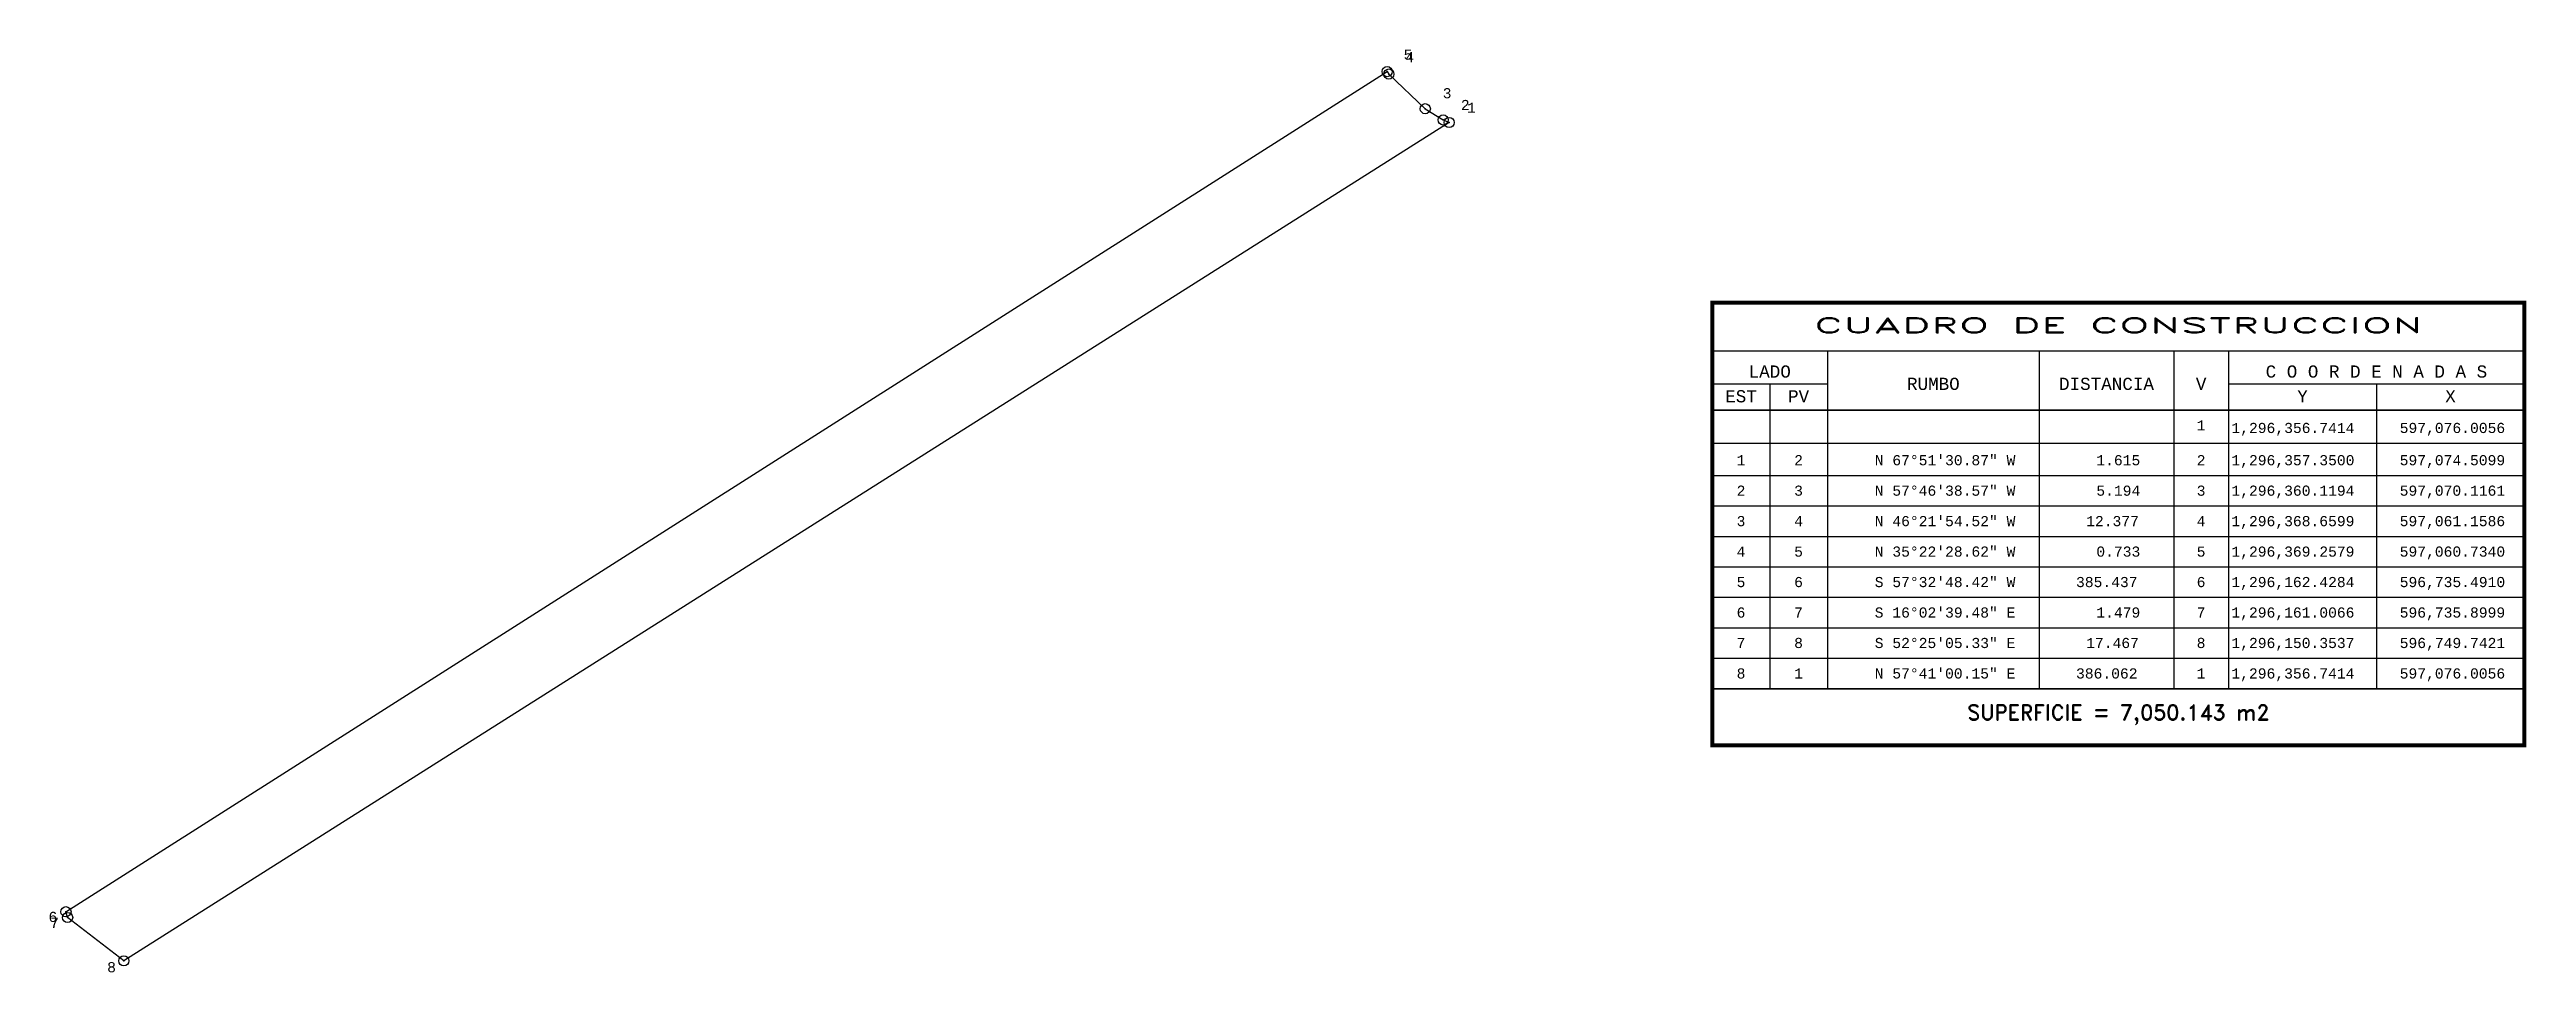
# Model space of a CAD drawing. Header units: millimetres. Extents: x 596731 to 597341, y 1296147 to 1296375.
import ezdxf
from ezdxf.enums import TextEntityAlignment as Align

# ---------------------------------------------------------------- set-up
doc = ezdxf.new("R2010")
doc.units = ezdxf.units.MM
doc.header["$PDMODE"] = 32
doc.header["$PDSIZE"] = 2.5
for name, color, linetype in [('CVL_CUADCON', 1, 'Continuous'), ('CVL_CUADCON_LIN', 8, 'Continuous'), ('CVL_CUADCON_TIT', 1, 'Continuous'), ('CVL_CUADCON_TX', 2, 'Continuous'), ('CVL_PUNTO', 2, 'Continuous'), ('CVL_PUNTO_NUM', 2, 'Continuous')]:
    doc.layers.add(name, color=color, linetype=linetype)
doc.styles.add('HUECA1', font='hueca1.shx')
doc.styles.add('MONOTXT4', font='monotxt4.shx')

msp = doc.modelspace()

# ---------------------------------------------------------------- linework, layer by layer
at = {"color": 3, "elevation": 141.72}
msp.add_lwpolyline([(597060.73, 1296369.26), (597061.16, 1296368.66), (597070.12, 1296360.12), (597074.51, 1296357.35), (597076.01, 1296356.74), (596749.74, 1296150.35), (596735.9, 1296161.01), (596735.49, 1296162.43), (597060.73, 1296369.26), (597061.16, 1296368.66)], dxfattribs=at)
at = {"layer": 'CVL_CUADCON', "color": 1, "linetype": 'Continuous', "const_width": 1, "flags": 128}
msp.add_lwpolyline([(597140.77, 1296312.34), (597340.71, 1296312.34), (597340.71, 1296203.42), (597140.77, 1296203.42)], close=True, dxfattribs=at)
at = {"layer": 'CVL_CUADCON', "color": 1, "linetype": 'Continuous', "const_width": 0.375, "flags": 128}
for points in [[(597140.77, 1296300.47), (597340.71, 1296300.47)], [(597140.77, 1296285.92), (597340.71, 1296285.92)], [(597140.77, 1296217.34), (597340.71, 1296217.34)]]:
    msp.add_lwpolyline(points, dxfattribs=at)
at = {"layer": 'CVL_CUADCON_LIN', "color": 8, "linetype": 'Continuous'}
for p, q in [((597169.1, 1296300.47), (597169.1, 1296217.34)), ((597221.27, 1296300.47), (597221.27, 1296217.34)), ((597254.38, 1296300.47), (597254.38, 1296217.34)), ((597267.85, 1296300.47), (597267.85, 1296217.34)), ((597140.77, 1296292.4), (597169.1, 1296292.4)), ((597154.92, 1296292.4), (597154.92, 1296217.34)), ((597267.85, 1296292.4), (597340.71, 1296292.4)), ((597304.28, 1296292.4), (597304.28, 1296217.34)), ((597140.77, 1296277.78), (597340.71, 1296277.78)), ((597140.77, 1296269.84), (597340.71, 1296269.84)), ((597140.77, 1296262.34), (597340.71, 1296262.34)), ((597140.77, 1296254.84), (597340.71, 1296254.84)), ((597140.77, 1296247.34), (597340.71, 1296247.34)), ((597140.77, 1296239.84), (597340.71, 1296239.84)), ((597140.77, 1296232.34), (597340.71, 1296232.34)), ((597140.77, 1296224.84), (597340.71, 1296224.84)), ((597140.77, 1296217.34), (597340.71, 1296217.34))]:
    msp.add_line(p, q, dxfattribs=at)
at = {"layer": 'CVL_PUNTO', "color": 2}
for p in [(597060.73, 1296369.26), (597061.16, 1296368.66), (597070.12, 1296360.12), (597074.51, 1296357.35), (597076.01, 1296356.74), (596735.49, 1296162.43), (596735.9, 1296161.01), (596749.74, 1296150.35)]:
    msp.add_point(p, dxfattribs=at)

# ---------------------------------------------------------------- texts
at = {"layer": 'CVL_CUADCON_TIT', "color": 1, "style": 'HUECA1', "width": 1.758658}
msp.add_text('CUADRO DE CONSTRUCCION', height=3.75, dxfattribs=at).set_placement((597165.77, 1296304.91), (597315.71, 1296304.91), align=Align.FIT)
at = {"layer": 'CVL_CUADCON_TIT', "color": 1, "style": 'MONOTXT4'}
for s, p in [('LADO', (597154.92, 1296293.92)), ('C O O R D E N A D A S', (597304.27, 1296293.92)), ('EST', (597147.85, 1296287.83)), ('PV', (597162.02, 1296287.83)), ('Y', (597286.07, 1296287.83)), ('X', (597322.5, 1296287.83))]:
    msp.add_text(s, height=3, dxfattribs=at).set_placement(p, align=Align.CENTER)
at = {"layer": 'CVL_CUADCON_TIT', "color": 1}
for s, height, style, p in [('RUMBO', 3, 'MONOTXT4', (597195.2, 1296292.39)), ('DISTANCIA', 3, 'MONOTXT4', (597237.82, 1296292.39)), ('V', 3, 'MONOTXT4', (597261.12, 1296292.39)), ('SUPERFICIE = 7,050.143 m2', 3.75, 'HUECA1', (597240.74, 1296210.92))]:
    msp.add_text(s, height=height, dxfattribs=dict(at, style=style)).set_placement(p, align=Align.MIDDLE)
at = {"layer": 'CVL_CUADCON_TX', "color": 2, "style": 'MONOTXT4'}
for s, p in [('1', (597261.11, 1296280.91)), ('1', (597147.85, 1296272.34)), ('2', (597162.01, 1296272.34)), ('2', (597261.11, 1296272.34)), ('2', (597147.85, 1296264.84)), ('3', (597162.01, 1296264.84)), ('3', (597261.11, 1296264.84)), ('3', (597147.85, 1296257.34)), ('4', (597162.01, 1296257.34)), ('4', (597261.11, 1296257.34)), ('4', (597147.85, 1296249.84)), ('5', (597162.01, 1296249.84)), ('5', (597261.11, 1296249.84)), ('5', (597147.85, 1296242.34)), ('6', (597162.01, 1296242.34)), ('6', (597261.11, 1296242.34)), ('6', (597147.85, 1296234.84)), ('7', (597162.01, 1296234.84)), ('7', (597261.11, 1296234.84)), ('7', (597147.85, 1296227.34)), ('8', (597162.01, 1296227.34)), ('8', (597261.11, 1296227.34)), ('8', (597147.85, 1296219.84)), ('1', (597162.01, 1296219.84)), ('1', (597261.11, 1296219.84))]:
    msp.add_text(s, height=2.5, dxfattribs=at).set_placement(p, align=Align.CENTER)
for s, p in [('1,296,356.7414', (597268.57, 1296280.28)), ('597,076.0056', (597310, 1296280.28)), ('N 67%%d51\'30.87" W', (597180.77, 1296272.34)), ('1.615', (597235.32, 1296272.34)), ('1,296,357.3500', (597268.57, 1296272.34)), ('597,074.5099', (597310, 1296272.34)), ('N 57%%d46\'38.57" W', (597180.77, 1296264.84)), ('5.194', (597235.32, 1296264.84)), ('1,296,360.1194', (597268.57, 1296264.84)), ('597,070.1161', (597310, 1296264.84)), ('N 46%%d21\'54.52" W', (597180.77, 1296257.34)), ('12.377', (597232.82, 1296257.34)), ('1,296,368.6599', (597268.57, 1296257.34)), ('597,061.1586', (597310, 1296257.34)), ('N 35%%d22\'28.62" W', (597180.77, 1296249.84)), ('0.733', (597235.32, 1296249.84)), ('1,296,369.2579', (597268.57, 1296249.84)), ('597,060.7340', (597310, 1296249.84)), ('S 57%%d32\'48.42" W', (597180.77, 1296242.34)), ('385.437', (597230.32, 1296242.34)), ('1,296,162.4284', (597268.57, 1296242.34)), ('596,735.4910', (597310, 1296242.34)), ('S 16%%d02\'39.48" E', (597180.77, 1296234.84)), ('1.479', (597235.32, 1296234.84)), ('1,296,161.0066', (597268.57, 1296234.84)), ('596,735.8999', (597310, 1296234.84)), ('S 52%%d25\'05.33" E', (597180.77, 1296227.34)), ('17.467', (597232.82, 1296227.34)), ('1,296,150.3537', (597268.57, 1296227.34)), ('596,749.7421', (597310, 1296227.34)), ('N 57%%d41\'00.15" E', (597180.77, 1296219.84)), ('386.062', (597230.32, 1296219.84)), ('1,296,356.7414', (597268.57, 1296219.84)), ('597,076.0056', (597310, 1296219.84))]:
    msp.add_text(s, height=2.5, dxfattribs=at).set_placement(p)
at = {"layer": 'CVL_PUNTO_NUM', "color": 2, "style": 'MONOTXT4'}
for s, p in [('5', (597064.78, 1296372.19)), ('4', (597065.22, 1296371.57)), ('3', (597074.41, 1296362.68)), ('2', (597078.88, 1296359.78)), ('1', (597080.4, 1296359.13)), ('6', (596731.18, 1296159.9)), ('7', (596731.6, 1296158.45)), ('8', (596745.63, 1296147.51))]:
    msp.add_text(s, height=2.5, dxfattribs=at).set_placement(p)

doc.saveas('drawing.dxf')
